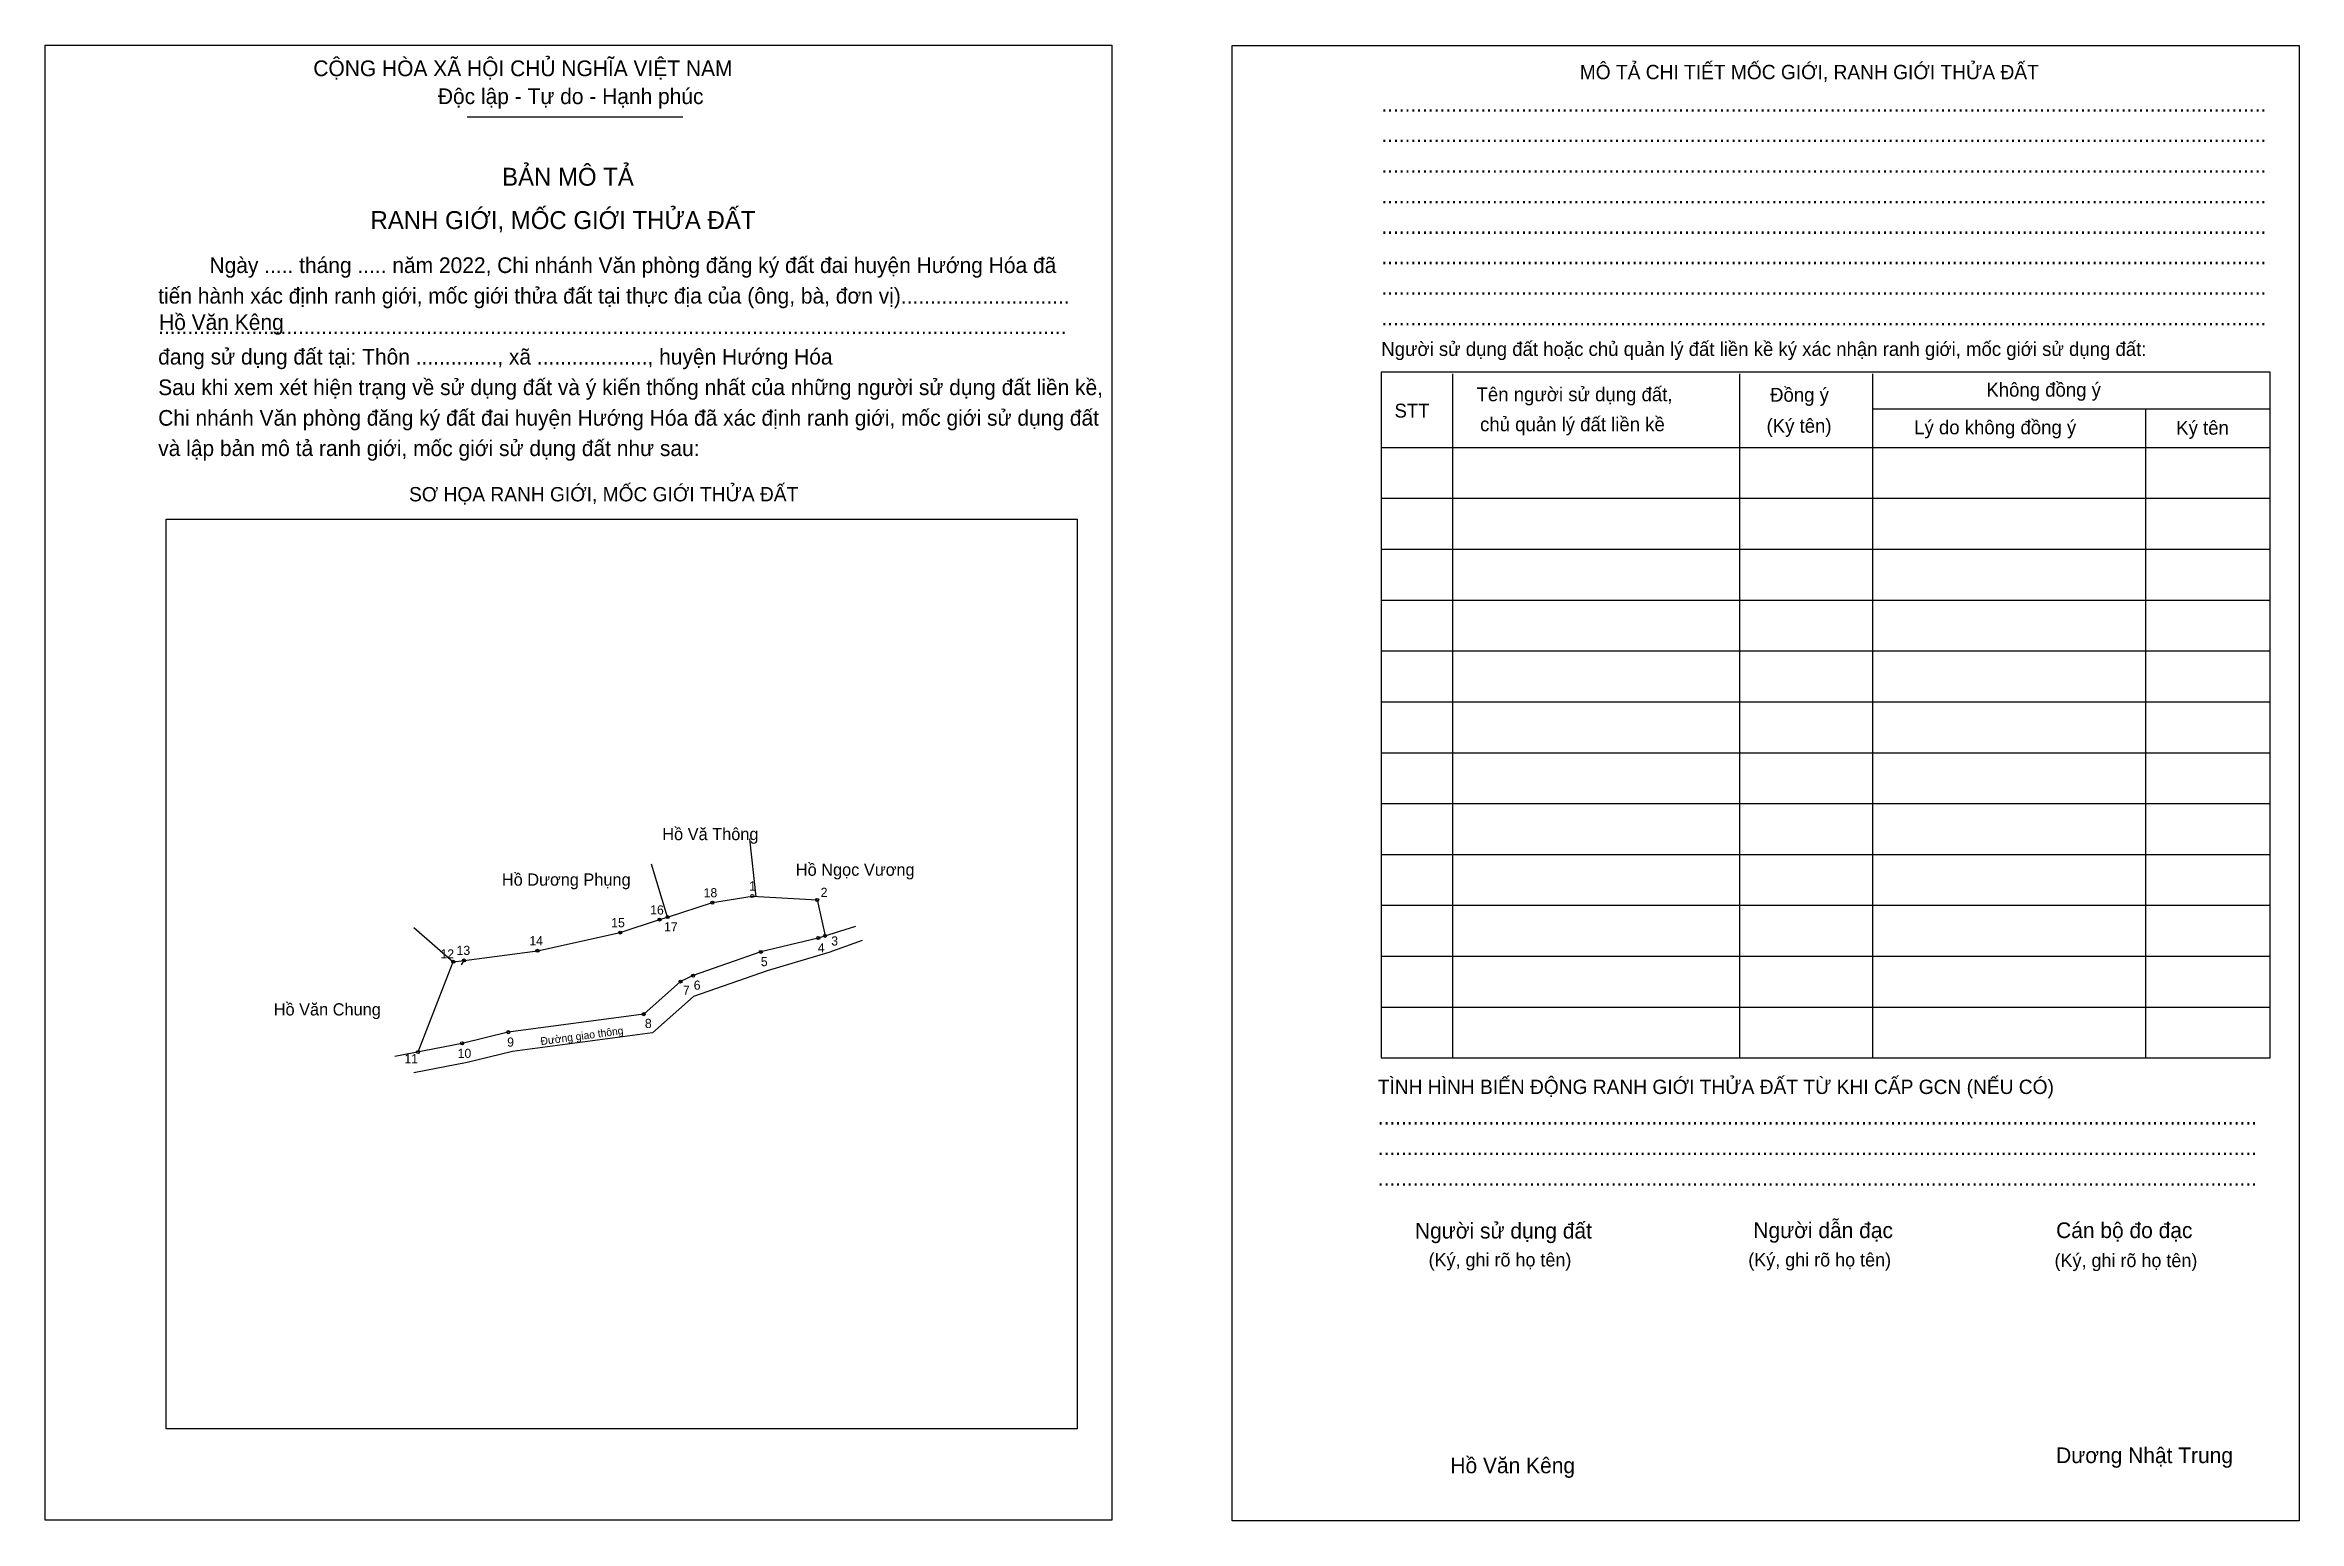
# Model space of a CAD drawing. Extents: x 546795 to 547819, y 1838177 to 1838848.
import ezdxf

# ---------------------------------------------------------------- set-up
doc = ezdxf.new("R2010")
doc.units = 0
for name, color, linetype in [('Level 1', 7, 'Continuous'), ('Level 10', 7, 'Continuous'), ('Level 11', 7, 'Continuous'), ('Level 2', 7, 'Continuous'), ('Level 25', 7, 'Continuous'), ('Level 55', 7, 'Continuous'), ('Level 6', 7, 'Continuous'), ('Level 9', 7, 'Continuous')]:
    doc.layers.add(name, color=color, linetype=linetype)

msp = doc.modelspace()

# ---------------------------------------------------------------- linework, layer by layer
at = {"layer": 'Level 1'}
for p, q in [((546794.7, 1838848.1), (546794.7, 1838848.1)), ((547334.2, 1838847.9), (547334.2, 1838847.9)), ((546986.5, 1838815.5), (547084.6, 1838815.5)), ((547434.4, 1838698.7), (547434.4, 1838387.7)), ((547564.8, 1838698.7), (547564.8, 1838387.7)), ((547625.2, 1838698.7), (547625.2, 1838387.7)), ((547625.2, 1838682.8), (547806, 1838682.8)), ((547749.4, 1838682.8), (547749.4, 1838387.7)), ((547402, 1838665.2), (547806, 1838665.2)), ((547402, 1838642.1), (547806, 1838642.1)), ((546849.7, 1838632.6), (546849.7, 1838632.6)), ((547402, 1838618.9), (547806, 1838618.9)), ((547402, 1838595.8), (547806, 1838595.8)), ((547402, 1838572.7), (547806, 1838572.7)), ((547402, 1838549.6), (547806, 1838549.6)), ((547402, 1838526.4), (547806, 1838526.4)), ((547402, 1838503.3), (547806, 1838503.3)), ((547402, 1838480.2), (547806, 1838480.2)), ((547402, 1838457.1), (547806, 1838457.1)), ((547402, 1838433.9), (547806, 1838433.9)), ((547402, 1838410.8), (547806, 1838410.8)), ((547263.7, 1838219.1), (547263.7, 1838219.1)), ((547279.6, 1838177.5), (547279.6, 1838177.5)), ((547819.1, 1838177.2), (547819.1, 1838177.2))]:
    msp.add_line(p, q, dxfattribs=at)
for points in [[(547806, 1838699.4), (547402, 1838699.4), (547402, 1838387.7), (547806, 1838387.7)], [(546849.7, 1838632.6), (547263.7, 1838632.6), (547263.7, 1838219.1), (546849.7, 1838219.1)]]:
    msp.add_lwpolyline(points, close=True, dxfattribs=at)
at = {"layer": 'Level 10'}
for p, q in [((547117.9, 1838461), (547115, 1838487.3)), ((547077.6, 1838451.7), (547070.3, 1838475.8)), ((547077.6, 1838451.7), (547098, 1838458.3)), ((547098, 1838458.3), (547116.1, 1838461.3)), ((547116.1, 1838461.3), (547145.6, 1838459.5)), ((547145.6, 1838459.5), (547149.2, 1838443.2)), ((546962.3, 1838447), (546980.2, 1838431.4)), ((547056.1, 1838444.7), (547074, 1838450.6)), ((547074, 1838450.6), (547077.6, 1838451.7)), ((547163, 1838447.5), (547146.1, 1838442.2)), ((546985.1, 1838432), (547018.5, 1838436.4)), ((547018.5, 1838436.4), (547056.1, 1838444.7)), ((547120, 1838435.9), (547089.2, 1838425.1)), ((547146.1, 1838442.2), (547120, 1838435.9)), ((547150.9, 1838435.6), (547122.8, 1838427.3)), ((547166.1, 1838441.1), (547150.9, 1838435.6)), ((546964.2, 1838390.4), (546980.2, 1838431.4)), ((546980.2, 1838431.4), (546985.1, 1838432)), ((547089.2, 1838425.1), (547083.5, 1838422.4)), ((547122.8, 1838427.3), (547089.4, 1838415.6)), ((547083.5, 1838422.4), (547066.8, 1838407.6)), ((547089.4, 1838415.6), (547070.7, 1838399.1)), ((547066.8, 1838407.6), (547005.2, 1838399.4)), ((546984.2, 1838394.3), (546953.7, 1838388.3)), ((547005.2, 1838399.4), (546984.2, 1838394.3)), ((547070.7, 1838399.1), (547007.1, 1838390.6)), ((546986.5, 1838385.6), (546962.3, 1838380.9)), ((547007.1, 1838390.6), (546986.5, 1838385.6))]:
    msp.add_line(p, q, dxfattribs=at)
at = {"layer": 'Level 11'}
for centre in [(547098, 1838458.3), (547116.1, 1838461.3), (547145.6, 1838459.5), (547056.1, 1838444.7), (547074, 1838450.6), (547077.6, 1838451.7), (547018.5, 1838436.4), (547120, 1838435.9), (547146.1, 1838442.2), (547146.1, 1838442.2), (547149.2, 1838443.2), (546980.2, 1838431.4), (546985.1, 1838432), (547089.2, 1838425.1), (547083.5, 1838422.4), (547066.8, 1838407.6), (546984.2, 1838394.3), (547005.2, 1838399.4), (546964.2, 1838390.4)]:
    msp.add_circle(centre, 0.694, dxfattribs=at)
at = {"layer": 'Level 2'}
for points in [[(546794.7, 1838848.1), (547279.6, 1838848.1), (547279.6, 1838177.5), (546794.7, 1838177.5)], [(547334.2, 1838847.9), (547819.1, 1838847.9), (547819.1, 1838177.2), (547334.2, 1838177.2)]]:
    msp.add_lwpolyline(points, close=True, dxfattribs=at)
at = {"layer": 'Level 25'}
for p, q in [((547056.1, 1838444.7), (547074, 1838450.6)), ((547120, 1838435.9), (547089.2, 1838425.1)), ((546964.2, 1838390.4), (546980.2, 1838431.4)), ((546984, 1838430), (546985.1, 1838432)), ((547089.2, 1838425.1), (547083.5, 1838422.4)), ((547066.8, 1838407.6), (547005.2, 1838399.4)), ((547005.2, 1838399.4), (546984.2, 1838394.3))]:
    msp.add_line(p, q, dxfattribs=at)

# ---------------------------------------------------------------- texts
at = {"layer": 'Level 1'}
for s, height, p in [('CỘNG HÒA XÃ HỘI CHỦ NGHĨA VIỆT NAM', 7.123, (546916.6, 1838834)), ('MÔ TẢ CHI TIẾT MỐC GIỚI, RANH GIỚI THỬA ĐẤT', 6.512, (547492.2, 1838832.6)), ('Độc lập - Tự do - Hạnh phúc', 7.123, (546973.2, 1838821.3)), ('........................................................................................................................................................', 7.1226, (547402, 1838817.8)), ('........................................................................................................................................................', 7.1226, (547402, 1838804)), ('BẢN MÔ TẢ', 8.14, (547002.4, 1838784.2)), ('........................................................................................................................................................', 7.1226, (547402, 1838790.1)), ('RANH GIỚI, MỐC GIỚI THỬA ĐẤT', 8.141, (546942.6, 1838764.5)), ('........................................................................................................................................................', 7.1226, (547402, 1838776.2)), ('........................................................................................................................................................', 7.1226, (547402, 1838762.3)), ('Ngày ..... tháng ..... năm 2022, Chi nhánh Văn phòng đăng ký đất đai huyện Hướng Hóa đã', 7.123, (546869.4, 1838744.5)), ('........................................................................................................................................................', 7.1226, (547402, 1838748.5)), ('tiến hành xác định ranh giới, mốc giới thửa đất tại thực địa của (ông, bà, đơn vị).............................', 7.1226, (546846.1, 1838730.6)), ('........................................................................................................................................................', 7.1226, (547402, 1838734.6)), ('........................................................................................................................................................', 7.1226, (547402, 1838720.7)), ('............................................................................................................................................................', 7.1226, (546846.1, 1838716.8)), ('Người sử dụng đất hoặc chủ quản lý đất liền kề ký xác nhận ranh giới, mốc giới sử dụng đất:', 6.309, (547402, 1838706.8)), ('đang sử dụng đất tại: Thôn .............., xã ..................., huyện Hướng Hóa', 7.123, (546846.1, 1838702.9)), ('Sau khi xem xét hiện trạng về sử dụng đất và ý kiến thống nhất của những người sử dụng đất liền kề,', 7.123, (546846.1, 1838689)), ('Tên người sử dụng đất,', 6.309, (547445.3, 1838686.2)), ('Đồng ý', 6.31, (547578.7, 1838686)), ('Không đồng ý', 6.309, (547677, 1838688.3)), ('Chi nhánh Văn phòng đăng ký đất đai huyện Hướng Hóa đã xác định ranh giới, mốc giới sử dụng đất', 7.123, (546846.1, 1838675.1)), ('STT', 6.31, (547408, 1838678.8)), ('chủ quản lý đất liền kề', 6.309, (547446.9, 1838672.6)), ('(Ký tên)', 6.31, (547577.1, 1838671.9)), ('Lý do không đồng ý', 6.309, (547644.2, 1838671.2)), ('Ký tên', 6.31, (547763.3, 1838671)), ('và lập bản mô tả ranh giới, mốc giới sử dụng đất như sau:', 7.123, (546846.1, 1838661.3)), ('SƠ HỌA RANH GIỚI, MỐC GIỚI THỬA ĐẤT', 6.512, (546960.1, 1838640.7)), ('TÌNH HÌNH BIẾN ĐỘNG RANH GIỚI THỬA ĐẤT TỪ KHI CẤP GCN (NẾU CÓ)', 6.512, (547400.4, 1838371.3)), ('.......................................................................................................................................................', 7.1226, (547400.4, 1838357.4)), ('.......................................................................................................................................................', 7.1226, (547400.4, 1838343.5)), ('.......................................................................................................................................................', 7.1226, (547400.4, 1838329.6)), ('Người sử dụng đất', 7.123, (547417.3, 1838305.6)), ('Người dẫn đạc', 7.123, (547571.1, 1838305.8)), ('Cán bộ đo đạc', 7.123, (547708.7, 1838305.8)), ('(Ký, ghi rõ họ tên)', 6.105, (547423.5, 1838292.9)), ('(Ký, ghi rõ họ tên)', 6.105, (547568.8, 1838292.9)), ('(Ký, ghi rõ họ tên)', 6.105, (547708, 1838292.6)), ('Dương Nhật Trung', 7.123, (547708.7, 1838203.5))]:
    msp.add_text(s, height=height, dxfattribs=at).set_placement(p)
at = {"layer": 'Level 10'}
msp.add_text('Đường giao thông', height=3.5, rotation=7.6123, dxfattribs=at).set_placement((547020.1, 1838393.5))
at = {"layer": 'Level 55'}
for s, p in [('18', (547097.6, 1838458.3)), ('1', (547115.9, 1838461.3)), ('2', (547145.5, 1838459.5)), ('15', (547055.8, 1838444.7)), ('16', (547073.7, 1838450.6)), ('17', (547077.2, 1838451.7)), ('14', (547018.2, 1838436.4)), ('5', (547119.8, 1838435.9)), ('4', (547145.9, 1838442.2)), ('3', (547149.1, 1838443.2)), ('12', (546979.9, 1838431.4)), ('13', (546984.8, 1838432)), ('6', (547089, 1838425.1)), ('7', (547083.3, 1838422.4)), ('8', (547066.6, 1838407.6)), ('10', (546983.8, 1838394.3)), ('9', (547005.1, 1838399.4)), ('11', (546963.9, 1838390.4))]:
    msp.add_text(s, height=0.463, dxfattribs=at).set_placement(p)
at = {"layer": 'Level 6'}
for p in [(546846.5, 1838718.6), (547433.4, 1838198.9)]:
    msp.add_text('Hồ Văn Kêng', height=7.123, dxfattribs=at).set_placement(p)
at = {"layer": 'Level 9'}
for s, height, p in [('Hồ Vă Thông', 5.55, (547075.2, 1838486.7)), ('Hồ Ngọc Vương', 5.55, (547135.9, 1838470.5)), ('Hồ Dương Phụng', 5.55, (547002.3, 1838466)), ('1', 4.16, (547114.7, 1838463.8)), ('16', 4.16, (547069.7, 1838452.9)), ('18', 4.16, (547094, 1838460.7)), ('2', 4.16, (547147.2, 1838460.9)), ('15', 4.16, (547052, 1838447.1)), ('17', 4.16, (547076, 1838445.2)), ('12', 4.16, (546974.4, 1838432.9)), ('13', 4.16, (546981.7, 1838434.5)), ('14', 4.16, (547014.8, 1838438.9)), ('4', 4.16, (547145.9, 1838435.7)), ('3', 4.16, (547152, 1838438.8)), ('5', 4.16, (547120, 1838429.4)), ('7', 4.16, (547084.6, 1838416.4)), ('6', 4.16, (547089.5, 1838418.7)), ('Hồ Văn Chung', 5.55, (546898.6, 1838407)), ('8', 4.16, (547067.3, 1838401.3)), ('9', 4.16, (547004.7, 1838392.8)), ('11', 4.16, (546958, 1838385.3)), ('10', 4.16, (546982.2, 1838387.7))]:
    msp.add_text(s, height=height, dxfattribs=at).set_placement(p)

doc.saveas('drawing.dxf')
